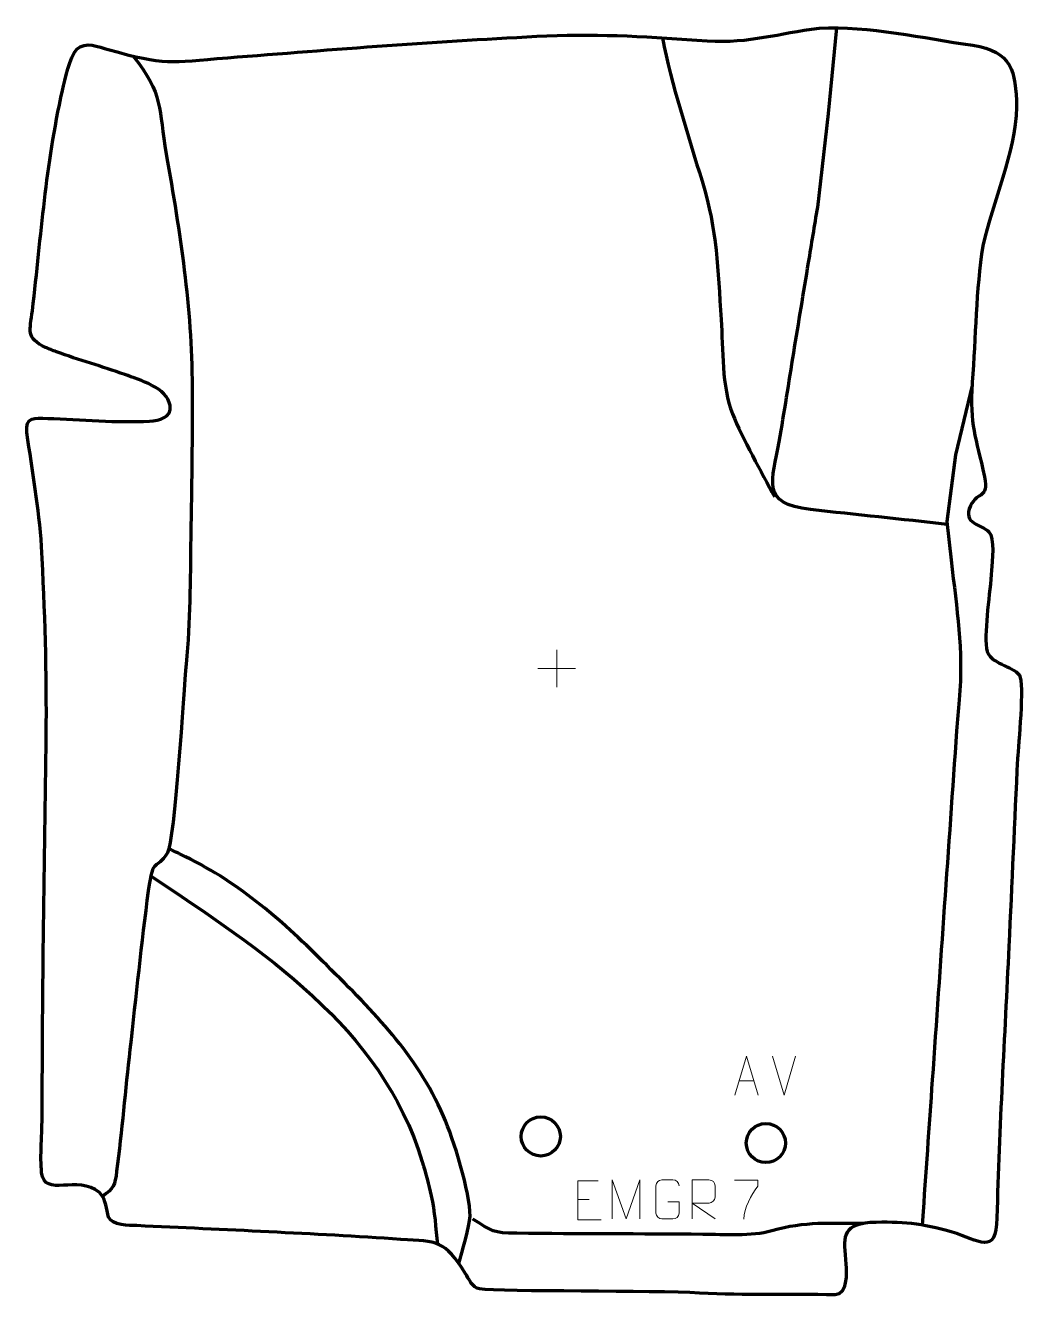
# Model space of a CAD drawing. Header units: millimetres. Extents: x -633 to 5, y -82 to 729.
import ezdxf

# ---------------------------------------------------------------- set-up
doc = ezdxf.new("R2010")
doc.units = ezdxf.units.MM
doc.header["$MEASUREMENT"] = 0
doc.layers.add('layer 2', color=7, linetype='Continuous')
doc.layers.add('layer 3', color=7, linetype='Continuous')

msp = doc.modelspace()

# ---------------------------------------------------------------- linework, layer by layer
at = {"layer": 'layer 2', "color": 142, "lineweight": 158}
for points, knots in [([(-44.205, 410.2425), (-73.2837, 413.5498), (-102.3581, 416.5159), (-131.434, 419.7202), (-131.434, 419.7202), (-163.7382, 423.2802), (-155.827, 438.5754), (-151.4709, 463.0581), (-151.4709, 463.0581), (-148.1126, 481.9328), (-145.2902, 500.9076), (-142.1956, 519.8278), (-142.1956, 519.8278), (-139.038, 538.9993), (-135.8803, 558.1707), (-132.7227, 577.3422), (-132.7227, 577.3422), (-130.7795, 589.14), (-128.8364, 600.9379), (-126.8932, 612.7357), (-126.8932, 612.7357), (-126.8932, 612.7357), (-120.0141, 672.5315), (-120.0141, 672.5315), (-120.0141, 672.5315), (-120.0141, 672.5315), (-114.7237, 727.1921), (-114.7237, 727.1921)], [0, 0, 0, 0, 0.125, 0.125, 0.125, 0.125, 0.25, 0.25, 0.25, 0.25, 0.375, 0.375, 0.375, 0.375, 0.5, 0.5, 0.5, 0.5, 0.625, 0.625, 0.625, 0.625, 0.75, 0.75, 0.75, 0.75, 1, 1, 1, 1]), ([(-225.8881, 720.8156), (-220.1863, 690.6306), (-209.7054, 658.7973), (-200.7128, 629.3109), (-200.7128, 629.3109), (-190.8285, 596.9002), (-190.6959, 574.0309), (-188.5343, 540.9811), (-188.5343, 540.9811), (-187.2875, 522.2235), (-188.1946, 498.1262), (-181.3217, 480.8981), (-181.3217, 480.8981), (-174.9557, 464.9406), (-162.5526, 443.2601), (-154.5421, 427.7917)], [0, 0, 0, 0, 0.2, 0.2, 0.2, 0.2, 0.4, 0.4, 0.4, 0.4, 0.6, 0.6, 0.6, 0.6, 1, 1, 1, 1]), ([(-563.8237, 709.1774), (-543.9661, 684.615), (-547.7731, 675.6942), (-542.6568, 646.559), (-542.6568, 646.559), (-533.6357, 595.1877), (-526.3904, 550.0281), (-526.1592, 497.5272), (-526.1592, 497.5272), (-526.0406, 470.5912), (-526.2371, 443.6789), (-526.7529, 416.7477), (-526.7529, 416.7477), (-526.849, 411.7985), (-526.9373, 406.85), (-527.0124, 401.9005), (-527.0124, 401.9005), (-527.3904, 374.1675), (-527.2915, 348.9524), (-529.9379, 321.1649), (-529.9379, 321.1649), (-531.3685, 304.1742), (-537.4369, 208.1358), (-541.8477, 200.7529), (-541.8477, 200.7529), (-549.2317, 188.3933), (-550.9719, 199.5379), (-554.1041, 176.4432), (-554.1041, 176.4432), (-558.6351, 143.034), (-562.0354, 108.7274), (-565.839, 75.1528), (-565.839, 75.1528), (-568.7367, 49.2969), (-571.0294, 23.1784), (-574.2917, -2.6032), (-574.2917, -2.6032), (-575.4049, -11.4014), (-576.018, -13.5893), (-583.3483, -18.5864)], [0, 0, 0, 0, 0.09090909, 0.09090909, 0.09090909, 0.09090909, 0.18181818, 0.18181818, 0.18181818, 0.18181818, 0.27272727, 0.27272727, 0.27272727, 0.27272727, 0.36363636, 0.36363636, 0.36363636, 0.36363636, 0.45454545, 0.45454545, 0.45454545, 0.45454545, 0.54545455, 0.54545455, 0.54545455, 0.54545455, 0.63636364, 0.63636364, 0.63636364, 0.63636364, 0.72727273, 0.72727273, 0.72727273, 0.72727273, 0.81818182, 0.81818182, 0.81818182, 0.81818182, 1, 1, 1, 1]), ([(-28.3991, 498.8397), (-28.3991, 498.8397), (-38.9863, 454.6473), (-38.9863, 454.6473), (-38.9863, 454.6473), (-38.9863, 454.6473), (-44.4101, 412.0492), (-44.4101, 412.0492), (-44.4101, 412.0492), (-44.4101, 412.0492), (-41.6319, 387.5752), (-41.6319, 387.5752), (-41.6319, 387.5752), (-38.2626, 355.3878), (-33.691, 331.1817), (-36.5619, 298.2092), (-36.5619, 298.2092), (-37.1359, 291.6162), (-37.7749, 285.0473), (-38.2689, 278.4453), (-38.2689, 278.4453), (-40.8667, 241.0813), (-43.4686, 203.7176), (-46.0683, 166.3537), (-46.0683, 166.3537), (-48.6333, 129.4881), (-51.1984, 92.6226), (-53.7634, 55.757), (-53.7634, 55.757), (-55.8431, 25.866), (-57.9229, -4.025), (-60.0026, -33.916), (-60.0026, -33.916), (-60.0026, -33.916), (-60.2106, -36.9051), (-60.2106, -36.9051)], [0, 0, 0, 0, 0.1, 0.1, 0.1, 0.1, 0.2, 0.2, 0.2, 0.2, 0.3, 0.3, 0.3, 0.3, 0.4, 0.4, 0.4, 0.4, 0.5, 0.5, 0.5, 0.5, 0.6, 0.6, 0.6, 0.6, 0.7, 0.7, 0.7, 0.7, 0.8, 0.8, 0.8, 0.8, 1, 1, 1, 1]), ([(-355.8998, -61.4764), (-354.042, -54.4855), (-348.8261, -37.52), (-348.7831, -31.3127), (-348.7831, -31.3127), (-348.6761, -15.8785), (-359.1666, 17.9067), (-365.6892, 32.5882), (-365.6892, 32.5882), (-383.785, 73.3188), (-409.3493, 98.0241), (-440.2555, 128.9287), (-440.2555, 128.9287), (-467.889, 156.5609), (-494.9899, 180.9332), (-530.4208, 198.1896), (-530.4208, 198.1896), (-533.6844, 199.7792), (-536.963, 201.3376), (-540.2416, 202.896)], [0, 0, 0, 0, 0.16666667, 0.16666667, 0.16666667, 0.16666667, 0.33333333, 0.33333333, 0.33333333, 0.33333333, 0.5, 0.5, 0.5, 0.5, 0.66666667, 0.66666667, 0.66666667, 0.66666667, 1, 1, 1, 1]), ([(-552.9248, 186.1901), (-481.7333, 138.4238), (-405.6204, 90.1985), (-379.2189, 3.4585), (-379.2189, 3.4585), (-377.0275, -3.7411), (-375.1835, -10.9461), (-373.4872, -18.2755), (-373.4872, -18.2755), (-371.3036, -28.0351), (-370.671, -38.9973), (-369.4976, -49.0069)], [0, 0, 0, 0, 0.25, 0.25, 0.25, 0.25, 0.5, 0.5, 0.5, 0.5, 1, 1, 1, 1]), ([(-97.4814, -35.8979), (-118.9432, -36.019), (-134.9149, -34.5244), (-156.1137, -40.5648), (-156.1137, -40.5648), (-169.138, -44.3964), (-186.4304, -42.9394), (-200.2049, -42.8278), (-200.2049, -42.8278), (-239.7702, -42.5074), (-279.3231, -42.5798), (-318.8811, -42.1807), (-318.8811, -42.1807), (-334.524, -42.0088), (-334.2969, -40.9249), (-346.9605, -33.1127)], [0, 0, 0, 0, 0.2, 0.2, 0.2, 0.2, 0.4, 0.4, 0.4, 0.4, 0.6, 0.6, 0.6, 0.6, 1, 1, 1, 1])]:
    msp.add_open_spline(points, degree=3, knots=knots, dxfattribs=at)
at = {"layer": 'layer 2', "color": 250, "lineweight": 9}
for points in [[(-293.4233, 330.2646), (-293.4233, 330.2646), (-293.4233, 306.2867), (-293.4233, 306.2867)], [(-305.4122, 318.2756), (-305.4122, 318.2756), (-281.4343, 318.2756), (-281.4343, 318.2756)], [(-148.3211, 45.9894), (-148.3211, 45.9894), (-155.6429, 70.943), (-155.6429, 70.943)], [(-140.9992, 70.943), (-140.9992, 70.943), (-148.321, 45.9894), (-148.321, 45.9894)], [(-177.0689, 55.2461), (-177.0689, 55.2461), (-167.5732, 55.2461), (-167.5732, 55.2461)], [(-279.9083, -20.5521), (-279.9083, -20.5521), (-272.7402, -20.5521), (-272.7402, -20.5521)]]:
    msp.add_open_spline(points, degree=3, dxfattribs=at)
for points, knots in [([(-179.7915, 45.9967), (-179.7915, 45.9967), (-172.4205, 70.9502), (-172.4205, 70.9502), (-172.4205, 70.9502), (-172.4205, 70.9502), (-164.8506, 45.9967), (-164.8506, 45.9967)], [0, 0, 0, 0, 0.33333333, 0.33333333, 0.33333333, 0.33333333, 1, 1, 1, 1]), ([(-258.0453, -33.0308), (-258.0453, -33.0308), (-258.0453, -8.0729), (-258.0453, -8.0729), (-258.0453, -8.0729), (-258.0453, -8.0729), (-249.1202, -33.0308), (-249.1202, -33.0308), (-249.1202, -33.0308), (-249.1202, -33.0308), (-240.3603, -8.0734), (-240.3603, -8.0734), (-240.3603, -8.0734), (-240.3603, -8.0734), (-240.3603, -33.0308), (-240.3603, -33.0308)], [0, 0, 0, 0, 0.2, 0.2, 0.2, 0.2, 0.4, 0.4, 0.4, 0.4, 0.6, 0.6, 0.6, 0.6, 1, 1, 1, 1]), ([(-222.4853, -22.0431), (-222.4853, -22.0431), (-215.3172, -22.0431), (-215.3172, -22.0431), (-215.3172, -22.0431), (-215.3172, -22.0431), (-215.3172, -29.2112), (-215.3172, -29.2112), (-215.3172, -29.2112), (-215.4569, -31.5346), (-217.1341, -33.0142), (-219.2819, -33.025), (-219.2819, -33.025), (-221.6137, -33.0246), (-223.9457, -33.0246), (-226.2772, -33.025), (-226.2772, -33.025), (-228.2021, -33.1304), (-230.1743, -31.2459), (-230.1631, -29.2286), (-230.1631, -29.2286), (-230.1627, -23.4585), (-230.1627, -17.6888), (-230.1631, -11.9195), (-230.1631, -11.9195), (-230.1589, -9.7814), (-228.4121, -8.0622), (-226.2598, -8.0756), (-226.2598, -8.0756), (-223.9341, -8.0756), (-221.608, -8.0756), (-219.2819, -8.0756), (-219.2819, -8.0756), (-217.3352, -8.0402), (-215.3438, -9.5317), (-215.3172, -11.9694)], [0, 0, 0, 0, 0.1, 0.1, 0.1, 0.1, 0.2, 0.2, 0.2, 0.2, 0.3, 0.3, 0.3, 0.3, 0.4, 0.4, 0.4, 0.4, 0.5, 0.5, 0.5, 0.5, 0.6, 0.6, 0.6, 0.6, 0.7, 0.7, 0.7, 0.7, 0.8, 0.8, 0.8, 0.8, 1, 1, 1, 1]), ([(-207.0722, -33.0288), (-207.0722, -33.0288), (-207.0722, -8.0753), (-207.0722, -8.0753), (-207.0722, -8.0753), (-203.4774, -8.0753), (-199.8819, -8.0753), (-196.2867, -8.0753), (-196.2867, -8.0753), (-193.9614, -8.113), (-192.4041, -9.603), (-192.4082, -11.9694), (-192.4082, -11.9694), (-192.4086, -14.0049), (-192.4086, -17.0643), (-192.4082, -19.1003), (-192.4082, -19.1003), (-192.4147, -20.9758), (-194.227, -22.9176), (-196.2365, -22.9367), (-196.2365, -22.9367), (-196.2365, -22.9367), (-207.0722, -22.9367), (-207.0722, -22.9367), (-207.0722, -22.9367), (-207.0722, -22.9367), (-192.4175, -33.0288), (-192.4175, -33.0288)], [0, 0, 0, 0, 0.125, 0.125, 0.125, 0.125, 0.25, 0.25, 0.25, 0.25, 0.375, 0.375, 0.375, 0.375, 0.5, 0.5, 0.5, 0.5, 0.625, 0.625, 0.625, 0.625, 0.75, 0.75, 0.75, 0.75, 1, 1, 1, 1]), ([(-267.0344, -8.6724), (-267.0344, -8.6724), (-279.9083, -8.6724), (-279.9083, -8.6724), (-279.9083, -8.6724), (-279.9083, -8.6724), (-279.9083, -33.626), (-279.9083, -33.626), (-279.9083, -33.626), (-279.9083, -33.626), (-265.0425, -33.626), (-265.0425, -33.626)], [0, 0, 0, 0, 0.25, 0.25, 0.25, 0.25, 0.5, 0.5, 0.5, 0.5, 1, 1, 1, 1]), ([(-180.0064, -8.2628), (-180.0064, -8.2628), (-165.1903, -8.2628), (-165.1903, -8.2628), (-165.1903, -8.2628), (-165.1906, -9.5124), (-165.1906, -10.762), (-165.1903, -12.0118), (-165.1903, -12.0118), (-169.1847, -18.0089), (-174.0999, -25.8425), (-174.0999, -33.2213)], [0, 0, 0, 0, 0.25, 0.25, 0.25, 0.25, 0.5, 0.5, 0.5, 0.5, 1, 1, 1, 1])]:
    msp.add_open_spline(points, degree=3, knots=knots, dxfattribs=at)
at = {"layer": 'layer 3', "color": 250, "lineweight": 200}
for centre in [(-303.6331, 19.6712), (-159.9642, 15.4378)]:
    msp.add_ellipse(centre, major_axis=(0, 12.5), ratio=1, dxfattribs=at)
at = {"layer": 'layer 3', "color": 242, "lineweight": 158}
msp.add_open_spline([(-115.7651, -81.4349), (-108.0107, -81.3759), (-108.4406, -67.3216), (-108.8629, -61.9157), (-108.8629, -61.9157), (-110.2146, -44.6125), (-112.5683, -37.44), (-93.302, -35.2906), (-93.302, -35.2906), (-73.0596, -34.7232), (-60.6497, -35.6917), (-41.1518, -41.3492), (-41.1518, -41.3492), (-23.9224, -46.5714), (-12.8735, -56.9438), (-12.5174, -32.2034), (-12.5174, -32.2034), (-11.0533, 25.5884), (-7.5612, 83.221), (-4.8795, 140.9583), (-4.8795, 140.9583), (-3.0504, 180.8948), (-1.2212, 220.8314), (0.608, 260.7679), (0.608, 260.7679), (1.1986, 269.2522), (5.1599, 309.0622), (1.8424, 313.9634), (1.8424, 313.9634), (-2.6209, 320.5576), (-16.7743, 320.3639), (-19.2396, 330.9999), (-19.2396, 330.9999), (-20.5698, 344.3139), (-16.8883, 366.4942), (-15.9097, 380.9793), (-15.9097, 380.9793), (-15.5333, 386.5505), (-13.7416, 401.4672), (-17.6176, 405.5589), (-17.6176, 405.5589), (-21.9863, 410.1708), (-35.0433, 410.5439), (-29.3319, 422.2198), (-29.3319, 422.2198), (-24.5775, 431.9395), (-17.7264, 425.8659), (-20.4236, 440.604), (-20.4236, 440.604), (-26.047, 466.6901), (-30.0328, 472.8241), (-28.271, 501.0385), (-28.271, 501.0385), (-25.9121, 529.8685), (-26.0479, 559.5941), (-21.4914, 588.0483), (-21.4914, 588.0483), (-15.1299, 616.6274), (-0.9246, 647.0889), (0.0232, 676.4764), (0.0232, 676.4764), (-0.4603, 699.9551), (-2.9062, 711.9551), (-27.9315, 716.1149), (-27.9315, 716.1149), (-59.8748, 720.4579), (-93.8886, 728.7354), (-126.035, 726.9584), (-126.035, 726.9584), (-152.2585, 723.8161), (-169.7044, 717.2745), (-197.4643, 718.883), (-197.4643, 718.883), (-232.3543, 721.3967), (-264.6656, 723.5589), (-299.7694, 722.0849), (-299.7694, 722.0849), (-367.5253, 718.7734), (-435.7823, 713.5137), (-503.4186, 708.1029), (-503.4186, 708.1029), (-541.6593, 705.0121), (-542.2795, 702.9933), (-579.7566, 713.3635), (-579.7566, 713.3635), (-585.8365, 715.1507), (-594.2048, 718.7234), (-599.6514, 713.5737), (-599.6514, 713.5737), (-604.3002, 708.3446), (-607.3655, 694.2106), (-608.8927, 687.2441), (-608.8927, 687.2441), (-619.7634, 637.8881), (-622.2324, 596.3453), (-628.0804, 546.6482), (-628.0804, 546.6482), (-629.6242, 534.0019), (-632.4108, 529.0901), (-619.6618, 523.2194), (-619.6618, 523.2194), (-617.3721, 522.2642), (-615.0905, 521.3254), (-612.7708, 520.4421), (-612.7708, 520.4421), (-598.5563, 515.1343), (-583.5266, 511.082), (-569.1151, 505.8608), (-569.1151, 505.8608), (-559.5408, 502.392), (-542.0045, 497.6688), (-540.1865, 486.0774), (-540.1865, 486.0774), (-538.9641, 478.2839), (-547.1009, 476.6567), (-553.3754, 476.2518), (-553.3754, 476.2518), (-573.6494, 474.9432), (-597.5872, 477.1367), (-618.196, 477.946), (-618.196, 477.946), (-626.9032, 478.2227), (-632.5327, 479.3249), (-631.5769, 468.9279), (-631.5769, 468.9279), (-628.17, 444.2913), (-623.8574, 421.1099), (-622.2464, 396.1016), (-622.2464, 396.1016), (-620.0256, 355.9457), (-618.8899, 315.3732), (-619.2267, 275.1578), (-619.2267, 275.1578), (-620.4103, 194.5583), (-621.6873, 114.0823), (-621.8231, 33.4648), (-621.8231, 33.4648), (-621.8424, 22.5976), (-623.3329, 6.3939), (-622.1572, -3.4226), (-622.1572, -3.4226), (-620.2049, -19.7228), (-599.4982, -4.5712), (-585.3003, -16.0322), (-585.3003, -16.0322), (-580.4131, -21.2718), (-581.3048, -26.7413), (-579.4266, -31.7614), (-579.4266, -31.7614), (-577.3851, -37.218), (-566.2067, -37.0678), (-561.4773, -37.2856), (-561.4773, -37.2856), (-505.2027, -39.8773), (-449.1953, -42.3129), (-392.9613, -46.0144), (-392.9613, -46.0144), (-369.3337, -47.3994), (-365.1669, -46.4348), (-351.6373, -67.9284), (-351.6373, -67.9284), (-349.8014, -70.845), (-347.2586, -77.1433), (-342.7756, -77.7003), (-342.7756, -77.7003), (-327.9929, -79.537), (-231.3557, -78.6437), (-202.2151, -80.2761), (-202.2151, -80.2761), (-172.8666, -81.9201), (-145.1536, -80.829), (-115.7651, -81.4349)], degree=3, knots=[0, 0, 0, 0, 0.02272727, 0.02272727, 0.02272727, 0.02272727, 0.04545455, 0.04545455, 0.04545455, 0.04545455, 0.06818182, 0.06818182, 0.06818182, 0.06818182, 0.09090909, 0.09090909, 0.09090909, 0.09090909, 0.11363636, 0.11363636, 0.11363636, 0.11363636, 0.13636364, 0.13636364, 0.13636364, 0.13636364, 0.15909091, 0.15909091, 0.15909091, 0.15909091, 0.18181818, 0.18181818, 0.18181818, 0.18181818, 0.20454545, 0.20454545, 0.20454545, 0.20454545, 0.22727273, 0.22727273, 0.22727273, 0.22727273, 0.25, 0.25, 0.25, 0.25, 0.27272727, 0.27272727, 0.27272727, 0.27272727, 0.29545455, 0.29545455, 0.29545455, 0.29545455, 0.31818182, 0.31818182, 0.31818182, 0.31818182, 0.34090909, 0.34090909, 0.34090909, 0.34090909, 0.36363636, 0.36363636, 0.36363636, 0.36363636, 0.38636364, 0.38636364, 0.38636364, 0.38636364, 0.40909091, 0.40909091, 0.40909091, 0.40909091, 0.43181818, 0.43181818, 0.43181818, 0.43181818, 0.45454545, 0.45454545, 0.45454545, 0.45454545, 0.47727273, 0.47727273, 0.47727273, 0.47727273, 0.5, 0.5, 0.5, 0.5, 0.52272727, 0.52272727, 0.52272727, 0.52272727, 0.54545455, 0.54545455, 0.54545455, 0.54545455, 0.56818182, 0.56818182, 0.56818182, 0.56818182, 0.59090909, 0.59090909, 0.59090909, 0.59090909, 0.61363636, 0.61363636, 0.61363636, 0.61363636, 0.63636364, 0.63636364, 0.63636364, 0.63636364, 0.65909091, 0.65909091, 0.65909091, 0.65909091, 0.68181818, 0.68181818, 0.68181818, 0.68181818, 0.70454545, 0.70454545, 0.70454545, 0.70454545, 0.72727273, 0.72727273, 0.72727273, 0.72727273, 0.75, 0.75, 0.75, 0.75, 0.77272727, 0.77272727, 0.77272727, 0.77272727, 0.79545455, 0.79545455, 0.79545455, 0.79545455, 0.81818182, 0.81818182, 0.81818182, 0.81818182, 0.84090909, 0.84090909, 0.84090909, 0.84090909, 0.86363636, 0.86363636, 0.86363636, 0.86363636, 0.88636364, 0.88636364, 0.88636364, 0.88636364, 0.90909091, 0.90909091, 0.90909091, 0.90909091, 0.93181818, 0.93181818, 0.93181818, 0.93181818, 0.95454545, 0.95454545, 0.95454545, 0.95454545, 1, 1, 1, 1], dxfattribs=at)

doc.saveas('drawing.dxf')
